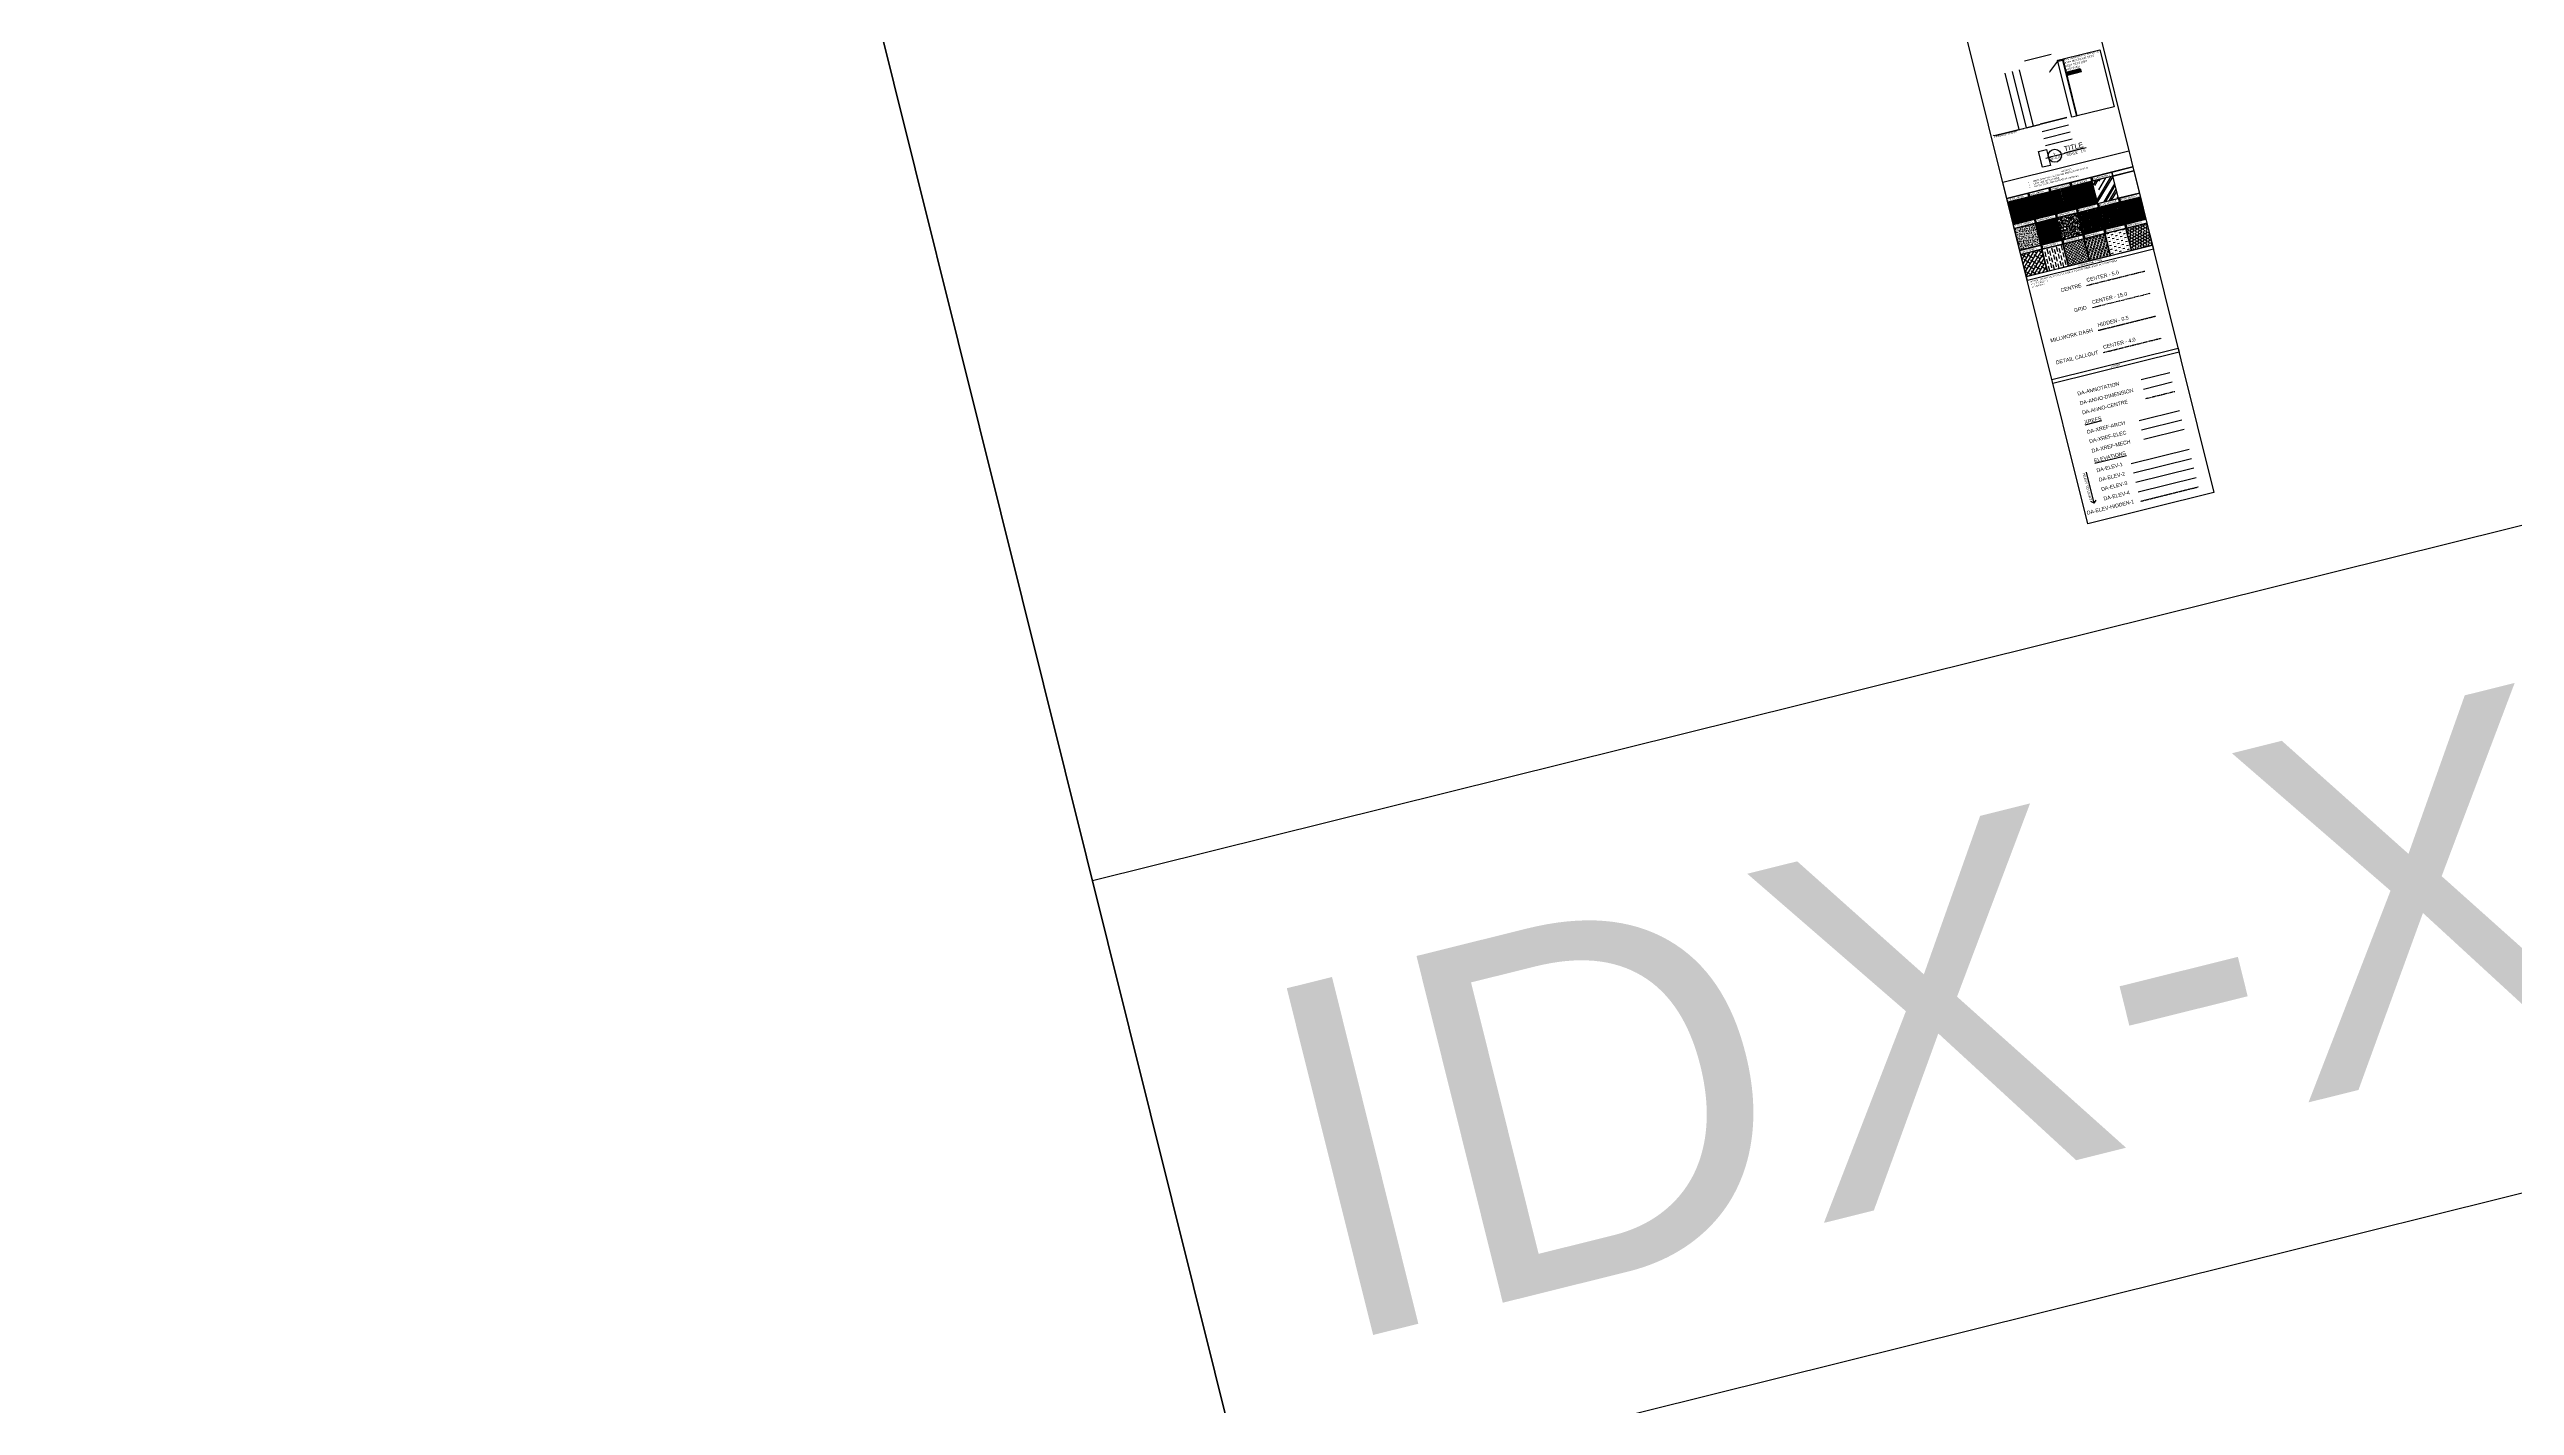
# Model space of a CAD drawing. Header units: inches. Extents: x 122939 to 389145, y 29603 to 574065.
# Drawn here: x 157977 to 173134, y 526321 to 534665 of the extents above; entities that cross this region are included whole.
import ezdxf
from ezdxf import colors
from ezdxf.entities.mleader import LeaderData, LeaderLine
from ezdxf.enums import TextEntityAlignment as Align
from ezdxf.math import Vec2, Vec3

# ---------------------------------------------------------------- set-up
doc = ezdxf.new("R2010")
doc.units = ezdxf.units.IN
doc.header["$MEASUREMENT"] = 0
for name, pattern in [('CENTER', [2, 1.25, -0.25, 0.25, -0.25]), ('CENTERX2', [4, 2.5, -0.5, 0.5, -0.5]), ('HIDDEN', [0.375, 0.25, -0.125])]:
    doc.linetypes.add(name, pattern=pattern)
for name, color, linetype in [('DA-ANNO-CENTER', 1, 'CENTER'), ('DA-ANNO-DIMENSION', 1, 'Continuous'), ('DA-ANNO-GRIDLINE', 1, 'CENTERX2'), ('DA-ANNOTATION', 2, 'Continuous'), ('DA-ELEV-1', 6, 'Continuous'), ('DA-ELEV-2', 3, 'Continuous'), ('DA-ELEV-3', 1, 'Continuous'), ('DA-ELEV-4', 8, 'Continuous'), ('DA-ELEV-6', 6, 'Continuous'), ('DA-ELEV-HATCH', 8, 'Continuous'), ('DA-ELEV-HIDDEN-1', 1, 'HIDDEN'), ('DA-TITLEBLOCK', 3, 'Continuous'), ('DA-XREF-ARCH', 7, 'Continuous'), ('DA-XREF-ELEC', 7, 'Continuous'), ('DA-XREF-MECH', 7, 'Continuous')]:
    doc.layers.add(name, color=color, linetype=linetype)
doc.styles.add('ARIAL', font='arial.ttf')
doc.styles.add('DA-NOTE', font='arial.ttf', dxfattribs={"height": 1})
doc.styles.add('DA-NOTE_0.80', font='arial.ttf', dxfattribs={"width": 0.8, "height": 1})
doc.styles.add('DA-notes', font='arial.ttf')

# ---------------------------------------------------------------- blocks, each defined once
blk = doc.blocks.new('*U465')
at = {"layer": 'DA-ANNOTATION', "linetype": 'HIDDEN', "ltscale": 0.5}
for p, q in [((-58.9, 71.3), (0, 71.3)), ((-58.9, 0), (0, 0))]:
    blk.add_line(p, q, dxfattribs=at)
at = {"layer": 'DA-ELEV-1'}
blk.add_lwpolyline([(0, 71.3), (33.6, 71.3), (33.6, 0), (0, 0)], close=True, dxfattribs=at)
at = {"layer": 'Defpoints', "ltscale": 15}
for p, q in [((-0.7, -42), (0.7, -42)), ((0, -41.4), (0, -42.6))]:
    blk.add_line(p, q, dxfattribs=at)
at = {"layer": 'Defpoints', "color": 251, "ltscale": 15, "true_color": 0x636466}
for points in [[(-27, 71.3), (-27, 0)], [(-18, 71.3), (-18, 0)], [(-9, 71.3), (-9, 0)], [(0, 80.3), (33.6, 80.3)], [(-58.9, 0), (-58.9, 1)], [(-40, 0), (0, 0)], [(0, -9), (33.6, -9)], [(0, -18), (33.6, -18)], [(0, -27), (33.6, -27)]]:
    blk.add_lwpolyline(points, dxfattribs=at)
at = {"layer": 'DA-ANNOTATION', "char_height": 2.5, "attachment_point": 1, "style": 'DA-NOTE'}
for s, width, insert in [('FINISHED CEILING', 2930.351, (-58.9, 70.8)), ('\\pxql;FINISHED FLOOR', 2699.156, (-58.9, -0.5))]:
    blk.add_mtext_dynamic_manual_height_columns(s, width=width, gutter_width=0, heights=[809.8], dxfattribs=dict(at, insert=insert))
blk = doc.blocks.new('*U479')
at = {"layer": 'DA-ANNOTATION', "linetype": 'HIDDEN', "ltscale": 0.5}
blk.add_line((-59, 0), (0, 0), dxfattribs=at)
at = {"layer": 'DA-ELEV-1'}
blk.add_lwpolyline([(0, 0), (33.6, 0), (33.6, 0), (0, 0)], close=True, dxfattribs=at)
at = {"layer": 'DA-ELEV-6'}
blk.add_lwpolyline([(0, 0), (33.6, 0), (33.6, 0), (0, 0)], close=True, dxfattribs=at)
at = {"layer": 'Defpoints', "ltscale": 15}
for p, q in [((-3.4, -42), (3.4, -42)), ((0, -38.9), (0, -45.1))]:
    blk.add_line(p, q, dxfattribs=at)
at = {"layer": 'Defpoints', "color": 251, "ltscale": 15, "true_color": 0x636466}
for points in [[(-27, 71.3), (-27, 0)], [(-18, 71.3), (-18, 0)], [(-9, 71.3), (-9, 0)], [(0, 80.3), (33.6, 80.3)], [(-59, 0), (-59, 1)], [(0, -9), (33.6, -9)], [(0, -18), (33.6, -18)], [(0, -27), (33.6, -27)]]:
    blk.add_lwpolyline(points, dxfattribs=at)
at = {"layer": 'DA-ANNOTATION', "insert": (-59, -0.4), "char_height": 2.5, "attachment_point": 1, "style": 'DA-NOTE'}
blk.add_mtext_dynamic_manual_height_columns('\\pxql;FINISHED FLOOR', width=2699.156, gutter_width=0, heights=[809.8], dxfattribs=at)
blk = doc.blocks.new('*U452')
at = {"transparency": 16777216}
h = blk.add_hatch(color=254, dxfattribs=at)
h.dxf.hatch_style = 1
h.paths.add_polyline_path([(-0.3399, 0.1524), (0.3399, 0.1524), (0.3399, 0.0101), (-0.3399, 0.0101)])
blk.add_lwpolyline([(-0.35, 0.1625), (0.35, 0.1625), (0.35, 0), (-0.35, 0)], close=True, dxfattribs=at)
at = {"layer": 'DA-ANNOTATION', "transparency": 16777216, "style": 'DA-NOTE_0.80', "width": 0.8}
blk.add_attdef('FINISHTAG', text='', height=0.1, dxfattribs=at).set_placement((0, 0.08125), align=Align.MIDDLE_CENTER)
blk = doc.blocks.new('*U464')
at = {"layer": 'Defpoints', "color": 251, "true_color": 0x636466}
for points in [[(1200, -7221), (600, -7221), (600, 0), (1200, 0)], [(1293, 0), (5975, 0), (5975, -7221), (1293, -7221)]]:
    blk.add_lwpolyline(points, close=True, dxfattribs=at)
blk = doc.blocks.new('*U475')
for p, q in [((0.39, -0.39), (1.02, -0.39)), ((1.02, -0.39), (1.22, -0.39)), ((2.27, -0.39), (1.22, -0.39))]:
    blk.add_line(p, q)
blk.add_circle((0.71, -0.39), 0.315)
at = {"layer": 'Defpoints', "color": 8}
blk.add_lwpolyline([(0, 0), (0.39, 0), (0.39, -0.79), (0, -0.79)], close=True, dxfattribs=at)
at = {"insert": (1.26, -0.43), "char_height": 0.125, "attachment_point": 1, "style": 'DA-NOTE_0.80'}
blk.add_mtext_dynamic_manual_height_columns('SCALE   1:5', width=2.3228, gutter_width=30, heights=[0], dxfattribs=at)
at = {"style": 'DA-NOTE_0.80', "width": 0.8}
blk.add_attdef('VIEWPORT', text='', height=0.125, dxfattribs=at).set_placement((0.71, -0.39), align=Align.BOTTOM_CENTER)
at = {"style": 'DA-NOTE_0.80', "width": 0.75}
blk.add_attdef('SHEET', text='', height=0.125, dxfattribs=at).set_placement((0.71, -0.43), align=Align.TOP_CENTER)
at = {"style": 'DA-NOTE_0.80', "width": 0.8}
blk.add_attdef('TITLE', text='', height=0.25, dxfattribs=at).set_placement((1.22, -0.39), align=Align.BOTTOM_LEFT)

msp = doc.modelspace()

# ---------------------------------------------------------------- hatches: boundary and pattern name
at = {"layer": 'DA-ELEV-HATCH', "transparency": 33554483}
h = msp.add_hatch(color=256, dxfattribs=at)
h.dxf.hatch_style = 1
h.paths.add_polyline_path([(170405.622, 533820.647), (170534.814, 533852.79), (170568.726, 533716.49), (170439.533, 533684.347)])
at = {"layer": 'DA-ELEV-HATCH', "transparency": 33554687}
h = msp.add_hatch(dxfattribs=at)
h.set_pattern_fill('AR-RROOF', color=256, scale=50, angle=58.9714233)
h.set_pattern_definition([(58.9714, (181044.163, 532143.364), (13.8557, 120.0334), [750, -100, 250, -50]), (58.9714, (181057.02, 532213.235), (-82.7578, -8.56706), [150, -16.5, 300, -37.5]), (58.97142, (181020.63, 532186.694), (105.31454, 240.06478), [400, -70, 200, -50])])
h.paths.add_polyline_path([(170697.919, 533748.633), (170664.007, 533884.933), (170534.814, 533852.79), (170568.726, 533716.49)])
at = {"layer": 'DA-ELEV-HATCH'}
h = msp.add_hatch(dxfattribs=at)
h.set_pattern_fill('ANSI32', color=256, scale=25, angle=13.9714233)
h.set_pattern_definition([(58.97142, (167799.854, 519878.975), (-8.033534, 4.8324893), []), (58.97142, (167804.143, 519880.042), (-8.033534, 4.8324893), [])])
h.paths.add_polyline_path([(170018.043, 533724.218), (170147.236, 533756.361), (170181.147, 533620.061), (170051.955, 533587.918)])
h = msp.add_hatch(dxfattribs=at)
h.set_pattern_fill('ANSI31', color=256, scale=25, angle=13.9714233)
h.set_pattern_definition([(58.971423, (167799.854, 519878.9746), (-2.6778447, 1.6108298), [])])
h.paths.add_polyline_path([(170147.236, 533756.361), (170276.429, 533788.504), (170310.34, 533652.204), (170181.147, 533620.061)])
at = {"layer": 'DA-ELEV-HATCH', "transparency": 33554483}
h = msp.add_hatch(dxfattribs=at)
h.set_pattern_fill('DOLMIT', color=256, scale=25, angle=13.9714233)
h.set_pattern_definition([(13.971423, (167799.854, 519878.9746), (-1.508987, 6.0651017), []), (58.97142, (167799.854, 519878.975), (-15.148177, 9.11223), [8.838835, -17.67767])])
h.paths.add_polyline_path([(170276.429, 533788.504), (170405.622, 533820.647), (170439.533, 533684.347), (170310.34, 533652.204)])
at = {"layer": 'DA-ELEV-HATCH', "transparency": 33554687}
h = msp.add_hatch(dxfattribs=at)
h.set_pattern_fill('LEGNO2', color=256, scale=50, angle=58.9714233, pattern_type=2)
h.set_pattern_definition([(58.9714, (181017.13, 532273.987), (-17.07224, 68.6188), [2.5, -47.5]), (148.9714, (181012.44, 532300.145), (-68.6188, -17.07224), [5, -45]), (103.97142, (181011.572, 532289), (-42.84552, 25.77328), [3.535, -10.605, 3.535, -7.07, 24.75, -21.21568]), (103.97142, (181017.982, 532270.556), (-42.84552, 25.77328), [3.5355, -7.071, 3.5355, -56.56868]), (103.97142, (181022.72, 532288.13), (-42.84552, 25.77328), [3.5355, -67.17518]), (103.97142, (181027.438, 532291.125), (-42.84552, 25.77328), [3.5355, -67.17518]), (103.97142, (181019.288, 532287.275), (-42.84552, 25.77328), [3.5355, -67.17518]), (103.97142, (181015.857, 532286.42), (-42.84552, 25.77328), [7.071, -63.63968]), (103.97142, (180990.166, 532316.463), (-42.84552, 25.77328), [7.071, -63.63968]), (103.97142, (181011.137, 532283.426), (-42.84552, 25.77328), [14.142, -56.56868]), (103.97142, (181007.706, 532282.572), (-42.84552, 25.77328), [14.142, -56.56868]), (103.97142, (181011.605, 532318.154), (-42.84552, 25.77328), [14.142, -56.56868]), (103.97142, (181002.133, 532283.007), (-42.84552, 25.77328), [10.6066, -60.10408]), (103.97142, (180990.55, 532278.304), (-42.84552, 25.77328), [10.6066, -60.10408]), (103.97142, (180997.413, 532280.01), (-42.84552, 25.77328), [10.6066, -60.10408]), (103.97142, (181001.312, 532315.593), (-42.84552, 25.77328), [17.67767, -53.033]), (103.97142, (180996.593, 532312.597), (-42.84552, 25.77328), [17.67767, -53.033]), (103.97142, (181009.88, 532310.44), (-42.84552, 25.77328), [24.74874, -45.96194]), (85.53647, (181015.422, 532280.848), (25.773276, 42.845516), [5.59017, -106.21323]), (85.53647, (181007.723, 532297.15), (25.773276, 42.845516), [5.59017, -106.21323]), (85.53647, (181010.718, 532292.43), (25.773276, 42.845516), [5.59017, -106.21323]), (85.53647, (181018.417, 532276.13), (25.773276, 42.845516), [11.18034, -100.62306]), (85.53647, (181004.292, 532296.296), (25.773276, 42.845516), [16.7705, -95.0329]), (85.53647, (180999.572, 532293.3), (25.773276, 42.845516), [22.36068, -89.44272]), (85.53647, (180994.852, 532290.304), (25.773276, 42.845516), [22.36068, -89.44272]), (85.53647, (180978.133, 532291.61), (25.773276, 42.845516), [22.36068, -89.44272]), (85.53647, (180982.417, 532289.032), (25.773276, 42.845516), [27.95085, -83.85255]), (85.53647, (180987.99, 532288.597), (25.773276, 42.845516), [27.95085, -83.85255]), (122.40637, (181014.15, 532293.284), (-42.845516, 25.773276), [5.59017, -106.21323]), (122.40637, (181014.568, 532284.28), (-42.845516, 25.773276), [5.59017, -106.21323]), (122.40637, (181017.129, 532273.987), (-42.845516, 25.773276), [11.18034, -100.62306]), (122.40637, (181018.434, 532290.706), (-42.845516, 25.773276), [11.18034, -100.62306]), (122.40637, (181016.694, 532268.413), (-42.845516, 25.773276), [16.7705, -95.0329]), (122.40637, (181014.116, 532264.129), (-42.845516, 25.773276), [22.36068, -89.44272]), (122.40637, (181035.17, 532303.978), (-42.845516, 25.773276), [22.36068, -89.44272]), (122.40637, (181021.865, 532291.56), (-42.845516, 25.773276), [22.36068, -89.44272]), (122.40637, (181031.304, 532297.552), (-42.845516, 25.773276), [27.95085, -83.85255]), (122.40637, (181026.584, 532294.556), (-42.845516, 25.773276), [27.95085, -83.85255])])
h.paths.add_polyline_path([(170574.762, 533692.229), (170703.954, 533724.372), (170737.866, 533588.072), (170608.673, 533555.929)])
h = msp.add_hatch(dxfattribs=at)
h.set_pattern_fill('PLYWOOD', color=256, scale=50, angle=103.9714233, pattern_type=2)
h.set_pattern_definition([(103.971423, (181014.1164, 532264.129), (-4.8520813, -1.2071896), [50]), (148.971423, (181014.1164, 532264.129), (-1.2071896, 4.8520813), [7.071068, -7.071068]), (58.971423, (181014.1164, 532264.129), (-1.2071896, 4.8520813), [7.071068, -7.071068])])
h.paths.add_polyline_path([(170703.954, 533724.372), (170833.147, 533756.515), (170867.058, 533620.215), (170737.866, 533588.072)])
at = {"layer": 'DA-ELEV-HATCH'}
h = msp.add_hatch(dxfattribs=at)
h.set_pattern_fill('AR-CONC', color=256, scale=2, angle=13.9714233)
h.set_pattern_definition([(63.97142, (167799.854, 519878.975), (14.223834, 2.245562), [1.5, -16.5]), (8.97142, (167799.854, 519878.975), (-6.325085, 13.928793), [1.2, -13.2]), (114.42287, (167801.039, 519879.162), (7.898749, 16.174355), [1.274804, -14.022842]), (60.15562, (167798.888, 519882.856), (21.51262, 1.940999), [2.25, -24.75]), (110.60706, (167800.68, 519883.018), (13.43644, 23.419267), [1.912207, -21.034275]), (5.15559, (167798.888, 519882.856), (13.43644, 23.419267), [1.8, -19.8]), (34.97142, (167801.07, 519882.369), (13.529116, -4.931838), [1.5, -16.5]), (339.97142, (167801.07, 519882.369), (1.220769, 15.248859), [1.2, -13.2]), (85.42287, (167802.198, 519881.958), (14.749884, 10.31702), [1.274804, -14.022842]), (51.471423, (167799.854, 519878.9746), (-1.3714616, 6.5196292), [0, -13.04, 0, -13.4, 0, -13.25]), (21.471423, (167799.854, 519878.9746), (3.2012203, 8.92517), [0, -7.64, 0, -12.74, 0, -5.05]), (341.471423, (167795.526, 519877.898), (10.4695115, 2.1399473), [0, -5, 0, -15.6, 0, -20.7]), (331.47142, (167793.585, 519877.415), (10.835284, 4.758935), [0, -6.5, 0, -10.36, 0, -14.7])])
h.paths.add_polyline_path([(170057.991, 533563.658), (170187.183, 533595.801), (170221.095, 533459.5), (170091.902, 533427.358)])
at = {"layer": 'DA-ELEV-HATCH', "transparency": 33554687}
h = msp.add_hatch(dxfattribs=at)
h.set_pattern_fill('LEGNO4', color=256, scale=12.5, angle=13.9714233, pattern_type=2)
h.set_pattern_definition([(230.841323, (181015.9505, 532277.4662), (30.35466053, 33.31433), [6.25, -56.25]), (220.536523, (181024.134, 532275.638), (-9.112215, -15.1481907), [13.975425, -13.975425]), (212.406323, (181025.643, 532269.573), (-21.2424427, -18.1661333), [7.9057, -31.622775])])
h.paths.add_polyline_path([(170187.183, 533595.801), (170316.376, 533627.944), (170350.287, 533491.643), (170221.095, 533459.5)])
h = msp.add_hatch(dxfattribs=at)
h.set_pattern_fill('TEXTURED', color=256, scale=50, angle=13.9714233, pattern_type=2)
h.set_pattern_definition([(13.97142, (181043.257, 532296.11), (12.17452, 42.18745), [2, -33.5, 1.5, -14.5, 3, -35.5]), (18.97142, (181017.077, 532308.146), (9.72209, 42.46741), [4, -33.5, 3, -14.5, 6, -35.5]), (23.9714, (181029.09, 532313.71), (1.56608, 49.39684), [3.5, -8.5, 4.5, -26.5, 2.5, -33]), (28.97142, (181019.27, 532315.904), (0.06726, 46.33029), [7, -8.5, 7.5, -26.5, 5.5, -33]), (33.97142, (181028.1, 532296.977), (12.695056, 41.11065), [4, -27.5, 3.5, -20.5, 2.5, -16]), (38.97142, (181036.582, 532291.874), (15.392484, 41.392287), [5.5, -27.5, 7, -20.5, 6, -16]), (43.97142, (181042.895, 532297.566), (-13.77618, 40.20531), [2.5, -16.5, 2, -24.5, 1.5, -32.5]), (48.97142, (181025.406, 532274.666), (-8.366, 49.0358), [5.5, -16.5, 4, -24.5, 3, -32.5]), (53.97142, (181026.653, 532304.86), (-3.23418, 36.35643), [2, -22, 1.5, -14, 4, -25.5]), (58.97142, (181031, 532287.393), (-21.81493, 45.21459), [4, -22, 3, -14, 7.5, -25.5]), (63.97142, (181038.277, 532289.204), (-22.46481, 34.89746), [1, -18.5, 2.5, -30.5, 3, -15.5]), (73.97142, (181038.888, 532292.963), (-25.09029, 32.17883), [2.5, -20.5, 1, -24, 2, -18.5]), (78.97142, (181021.42, 532288.617), (-24.35601, 47.53719), [5.5, -20.5, 2, -24, 4, -18.5]), (83.97142, (181035, 532285.812), (-26.44868, 30.44614), [1.5, -9.5, 3, -16, 2, -22]), (88.9714, (181018.62, 532277.1), (-46.9987, 28.34825), [3, -9.5, 6, -16, 4, -22]), (93.97142, (181030.303, 532315.043), (-40.36079, 18.24848), [3.5, -22, 1.5, -26, 3, -24.5]), (98.97142, (181043.36, 532281.195), (-46.24261, 13.95962), [7, -22, 3, -26, 6, -24.5]), (103.9714, (181038.405, 532294.903), (-47.16492, 7.32943), [3, -15.5, 2, -30.5, 1, -31]), (108.9714, (181016.59, 532308.025), (-53.47598, 20.2131), [6, -15.5, 2, -30.5, 2, -31]), (113.97142, (181026.9, 532308.013), (-45.94652, 13.49694), [3.5, -19.5, 3, -16, 3.5, -36.5]), (118.97142, (181033.46, 532318.92), (-46.94801, 9.44108), [7, -19.5, 6, -16, 7, -36.5]), (123.97142, (181030.384, 532279.51), (-42.17509, 3.53717), [4, -13, 2, -26.5, 3, -29]), (128.97142, (181056.585, 532286.03), (-42.32289, -0.1521), [7.5, -13, 4, -26.5, 6, -29]), (133.97142, (181015.834, 532282.075), (-47.50815, -6.92647), [2.5, -33.5, 3, -15.5, 3.5, -20.5]), (138.97142, (181019.115, 532287.53), (-53.07236, -11.48148), [5.5, -33.5, 6, -15.5, 7, -20.5]), (143.97142, (181029.165, 532274.056), (-48.00951, 0.295094), [1.5, -11, 2, -21.5, 4, -28]), (148.97142, (181032.445, 532279.51), (-54.02823, -5.42683), [3, -11, 4, -21.5, 7.5, -28]), (153.97142, (181004.95, 532309.25), (-34.30204, -14.40903), [3, -18, 3.5, -15.5, 2, -21]), (158.97142, (181031.965, 532283.51), (-34.53043, -21.54413), [6, -18, 7, -15.5, 4, -21]), (163.97142, (181055.605, 532277.543), (-28.26795, -27.7745), [2, -14, 4, -31, 3.5, -28.5]), (168.97142, (181044.6, 532303.143), (-38.99035, -27.55), [4, -14, 7.5, -31, 7, -28.5]), (173.97142, (181016.82, 532296.747), (-31.9411, -35.84363), [3, -21, 2.5, -19, 2, -30.5]), (178.97142, (181016.8, 532278.193), (-33.27564, -42.90958), [6, -21, 5.5, -19, 4, -30.5]), (183.97142, (181022.63, 532285.826), (-28.07196, -36.03075), [4.5, -16.5, 3, -22.5, 4, -22]), (188.97142, (181039.03, 532313.093), (-23.42137, -47.23017), [5.5, -16.5, 6, -22.5, 6.5, -22])])
h.paths.add_polyline_path([(170316.376, 533627.944), (170445.569, 533660.086), (170479.48, 533523.786), (170350.287, 533491.643)])
h = msp.add_hatch(dxfattribs=at)
h.set_pattern_fill('LEGNO1', color=256, scale=50, angle=103.9714233, pattern_type=2)
h.set_pattern_definition([(103.9714, (181014.116, 532264.13), (-48.52081, -12.0719), [10, -15, 5, -20]), (103.9714, (181004.453, 532297.79), (-48.52081, -12.0719), [10, -40]), (103.9714, (181003.234, 532292.336), (-48.52081, -12.0719), [5, -45]), (103.9714, (181008.66, 532265.35), (-48.52081, -12.0719), [2.5, -35, 2.5, -10]), (103.9714, (181002.01, 532281.726), (-48.52081, -12.0719), [10, -15, 2.5, -22.5]), (103.9714, (181003.814, 532269.294), (-48.52081, -12.0719), [7.5, -42.5]), (103.9714, (180999.583, 532281.123), (-48.52081, -12.0719), [15, -35]), (103.9714, (181001.99, 532266.265), (-48.52081, -12.0719), [10, -40]), (103.9714, (180995.95, 532285.37), (-48.52081, -12.0719), [25, -25]), (103.9714, (180997.146, 532270.21), (-48.52081, -12.0719), [5, -15, 10, -20]), (103.9714, (180987.48, 532303.874), (-48.52081, -12.0719), [10, -40]), (103.9714, (180988.684, 532293.87), (-48.52081, -12.0719), [5, -45]), (103.9714, (180989.885, 532283.86), (-48.52081, -12.0719), [5, -45]), (103.9714, (180994.71, 532259.3), (-48.52081, -12.0719), [10, -40]), (103.9714, (180987.46, 532283.26), (-48.52081, -12.0719), [10, -40]), (103.9714, (180985.033, 532282.655), (-48.52081, -12.0719), [10, -10, 10, -20]), (103.9714, (180985.02, 532272.347), (-48.52081, -12.0719), [5, -25, 10, -10]), (103.9714, (180981.394, 532281.75), (-48.52081, -12.0719), [15, -35]), (103.9714, (180978.97, 532281.146), (-48.52081, -12.0719), [10, -40]), (103.9714, (180982.584, 532261.436), (-48.52081, -12.0719), [15, -20, 5, -10]), (103.9714, (180980.16, 532260.83), (-48.52081, -12.0719), [25, -25]), (103.9714, (180971.7, 532289.643), (-48.52081, -12.0719), [5, -45]), (103.9714, (180974.11, 532274.785), (-48.52081, -12.0719), [10, -40]), (103.9714, (180975.31, 532264.78), (-48.52081, -12.0719), [5, -20, 5, -20]), (103.9714, (180975.306, 532259.625), (-48.52081, -12.0719), [5, -15, 10, -20]), (103.9714, (180971.68, 532269.03), (-48.52081, -12.0719), [5, -25, 5, -15]), (103.9714, (180968.05, 532278.43), (-48.52081, -12.0719), [15, -35]), (103.9714, (180970.453, 532258.42), (-48.52081, -12.0719), [10, -40]), (103.9714, (180963.205, 532282.377), (-48.52081, -12.0719), [5, -45]), (103.9714, (180959.577, 532291.78), (-48.52081, -12.0719), [5, -45]), (118.00767, (181002.027, 532297.188), (-12.071896, 48.520813), [5.15, -201.00528]), (118.00767, (180989.903, 532299.324), (-12.071896, 48.520813), [5.15, -201.00528]), (118.00767, (180961.997, 532287.229), (-12.071896, 48.520813), [5.15, -201.00528]), (118.00767, (180983.814, 532277.2), (-12.071896, 48.520813), [5.15, -201.00528]), (118.00767, (180974.122, 532285.093), (-12.071896, 48.520813), [5.15, -201.00528]), (118.00767, (180976.554, 532290.85), (-12.071896, 48.520813), [5.15, -201.00528]), (118.00767, (180974.098, 532264.477), (-12.071896, 48.520813), [5.15, -201.00528]), (118.00767, (180971.696, 532284.489), (-12.071896, 48.520813), [5.15, -201.00528]), (118.00767, (180987.477, 532298.72), (-12.071896, 48.520813), [10.3, -195.85528]), (118.00767, (180985.045, 532292.963), (-12.071896, 48.520813), [10.3, -195.85528]), (118.00767, (180982.619, 532292.359), (-12.071896, 48.520813), [10.3, -195.85528]), (269.93518, (181002.01, 532281.726), (12.071896, -48.520813), [5.15, -10.3, 5.15, -185.55528]), (269.93518, (180997.146, 532270.211), (12.071896, -48.520813), [5.15, -201.00528]), (269.93518, (180975.311, 532264.779), (12.071896, -48.520813), [10.3, -195.85528]), (298.00767, (181004.453, 532297.792), (12.071896, -48.520813), [5.15, -201.00528]), (89.93518, (181002.039, 532307.496), (-12.071896, 48.520813), [5.15, -201.00528]), (89.93518, (180988.678, 532288.714), (-12.071896, 48.520813), [5.15, -201.00528]), (89.93518, (180977.772, 532296.306), (-12.071896, 48.520813), [5.15, -201.00528]), (89.93518, (180978.962, 532275.992), (-12.071896, 48.520813), [5.15, -201.00528]), (89.93518, (180974.104, 532269.631), (-12.071896, 48.520813), [5.15, -201.00528]), (89.93518, (180970.471, 532273.88), (-12.071896, 48.520813), [5.15, -201.00528]), (89.93518, (180978.962, 532275.992), (-12.071896, 48.520813), [5.15, -201.00528]), (89.93518, (180968.062, 532288.738), (-12.071896, 48.520813), [20.6, -185.55528]), (89.93518, (181008.057, 532267.774), (-12.071896, 48.520813), [20.6, -185.55528]), (89.93518, (181003.211, 532271.72), (-12.071896, 48.520813), [20.6, -185.55528]), (89.93518, (180999.578, 532275.969), (-12.071896, 48.520813), [5.15, -10.3, 10.3, -180.40528]), (89.93518, (180995.939, 532275.064), (-12.071896, 48.520813), [10.3, -10.3, 10.3, -175.25528]), (89.93518, (180992.294, 532269.004), (-12.071896, 48.520813), [20.6, -185.55528]), (89.93518, (180989.862, 532263.247), (-12.071896, 48.520813), [20.6, -185.55528]), (89.93518, (180987.436, 532262.643), (-12.071896, 48.520813), [20.6, -185.55528]), (89.93518, (180964.429, 532292.986), (-12.071896, 48.520813), [5.15, -201.00528]), (89.93519, (180958.37, 532296.631), (-12.071905, 48.520811), [10.3, -195.85528]), (89.93519, (180968.039, 532268.122), (-12.071905, 48.520811), [10.3, -195.85528]), (89.93518, (181011.702, 532273.833), (-12.071897, 48.520813), [20.6, -185.55528]), (89.93518, (180970.494, 532294.495), (-12.071897, 48.520813), [15.45, -190.70528]), (89.93518, (180972.926, 532300.253), (-12.071897, 48.520813), [30.9, -175.25528])])
h.paths.add_polyline_path([(170445.569, 533660.086), (170574.762, 533692.229), (170608.673, 533555.929), (170479.48, 533523.786)])
h = msp.add_hatch(dxfattribs=at)
h.set_pattern_fill('MUDST', color=256, scale=50, angle=13.9714233)
h.set_pattern_definition([(13.97142, (181014.116, 532264.129), (21.242433, 18.166151), [12.5, -12.5, 0, -12.5, 0, -12.5])])
h.paths.add_polyline_path([(170614.709, 533531.669), (170743.902, 533563.812), (170777.813, 533427.512), (170648.62, 533395.369)])
h = msp.add_hatch(dxfattribs=at)
h.set_pattern_fill('ANSI36', color=256, scale=75, angle=13.9714233)
h.set_pattern_definition([(58.97142, (181014.116, 532264.129), (0.423322, 18.891174), [23.4375, -4.6875, 0, -4.6875])])
h.paths.add_polyline_path([(170743.902, 533563.812), (170873.094, 533595.955), (170907.006, 533459.655), (170777.813, 533427.512)])
at = {"layer": 'DA-ELEV-HATCH'}
h = msp.add_hatch(dxfattribs=at)
h.set_pattern_fill('ANSI38', color=256, scale=150, angle=13.9714233)
h.set_pattern_definition([(58.97142, (181014.116, 532264.129), (-16.06707, 9.66498), []), (148.97142, (181014.116, 532264.129), (-41.799115, 3.26289), [46.875, -28.125])])
h.paths.add_polyline_path([(170097.938, 533403.097), (170227.13, 533435.24), (170261.042, 533298.94), (170131.849, 533266.797)])
at = {"layer": 'DA-ELEV-HATCH', "transparency": 33554687}
h = msp.add_hatch(dxfattribs=at)
h.set_pattern_fill('RIGID', color=256, scale=15, angle=13.9714233, pattern_type=2)
h.set_pattern_definition([(283.97142, (181028.673, 532267.75), (29.11249, 7.24314), [30, -15]), (103.97142, (181032.364, 532315.04), (-29.11249, -7.24314), [30, -15])])
h.paths.add_polyline_path([(170227.13, 533435.24), (170356.323, 533467.383), (170390.235, 533331.083), (170261.042, 533298.94)])
h = msp.add_hatch(dxfattribs=at)
h.set_pattern_fill('AR-TILE24', color=256, scale=25, angle=13.9714233, pattern_type=2)
h.set_pattern_definition([(13.97142, (181013.362, 532267.161), (6.834172, 11.361133), [6.25, -12.5]), (58.97142, (181014.116, 532264.129), (-4.52696, 18.195302), [8.83875, -4.41925]), (103.97142, (181017.149, 532264.883), (-11.361133, 6.834172), [6.25, -12.5]), (148.97142, (181020.181, 532265.638), (-18.195302, -4.52696), [8.83875, -4.41925])])
h.paths.add_polyline_path([(170356.323, 533467.383), (170485.516, 533499.526), (170519.427, 533363.226), (170390.235, 533331.083)])
h = msp.add_hatch(dxfattribs=at)
h.set_pattern_fill('GEOL3', color=256, scale=50, angle=13.9714233, pattern_type=2)
h.set_pattern_definition([(148.97142, (181014.116, 532264.129), (-20.585638, -5.121672), [12.5, -6.25]), (148.97142, (181016.668, 532268.37), (-20.585638, -5.121672), [12.5, -6.25])])
h.paths.add_polyline_path([(170485.516, 533499.526), (170614.709, 533531.669), (170648.62, 533395.369), (170519.427, 533363.226)])

# ---------------------------------------------------------------- linework, layer by layer
for q in [(170501.229, 532063.615, 0), (170528.318, 531882.918, 0), (170561.972, 531891.291, 0)]:
    msp.add_line((170548.351, 531874.219, 0), q)
at = {"color": 6, "elevation": 0}
for points in [[(195344.205, 405135.996), (270655.306, 423873.27), (233287.766, 574065.371), (157976.664, 555328.096)], [(157976.664, 555328.096), (180112.566, 560835.471), (217480.106, 410643.371), (195344.205, 405135.996)], [(164389.83, 529551.532), (178545.228, 533073.371), (179508.107, 529203.253), (165352.709, 525681.414)]]:
    msp.add_lwpolyline(points, close=True, dxfattribs=at)
at = {"color": 7, "elevation": 0}
for points in [[(169289.107, 536654.046), (170064.264, 536846.903), (171285.442, 531938.6), (170510.285, 531745.742)], [(169987.48, 533847.063), (170762.636, 534039.921), (170787.164, 533941.336), (170012.007, 533748.479)], [(170012.007, 533748.479), (170787.164, 533941.336), (170793.2, 533917.076), (170018.043, 533724.218)], [(170051.955, 533587.918), (170827.111, 533780.776), (170833.147, 533756.515), (170057.991, 533563.658)], [(170091.902, 533427.358), (170867.058, 533620.215), (170873.094, 533595.955), (170097.938, 533403.097)], [(170131.849, 533266.797), (170907.006, 533459.655), (170913.042, 533435.394), (170137.885, 533242.537)], [(170289.219, 532634.276), (171064.376, 532827.134), (171070.412, 532802.873), (170295.255, 532610.016)]]:
    msp.add_lwpolyline(points, close=True, dxfattribs=at)
at = {"elevation": 0}
for points in [[(170534.814, 533852.79), (170405.622, 533820.647), (170399.586, 533844.907), (170528.779, 533877.05)], [(170405.622, 533820.647), (170534.814, 533852.79), (170568.726, 533716.49), (170439.533, 533684.347)], [(170405.622, 533820.647), (170534.814, 533852.79), (170568.726, 533716.49), (170439.533, 533684.347)], [(170664.007, 533884.933), (170534.814, 533852.79), (170528.779, 533877.05), (170657.971, 533909.193)], [(170793.2, 533917.076), (170664.007, 533884.933), (170657.971, 533909.193), (170787.164, 533941.336)], [(170664.007, 533884.933), (170793.2, 533917.076), (170827.111, 533780.776), (170697.919, 533748.633)], [(170147.236, 533756.361), (170018.043, 533724.218), (170012.007, 533748.479), (170141.2, 533780.621)], [(170018.043, 533724.218), (170147.236, 533756.361), (170181.147, 533620.061), (170051.955, 533587.918)], [(170276.429, 533788.504), (170147.236, 533756.361), (170141.2, 533780.621), (170270.393, 533812.764)], [(170147.236, 533756.361), (170276.429, 533788.504), (170310.34, 533652.204), (170181.147, 533620.061)], [(170405.622, 533820.647), (170276.429, 533788.504), (170270.393, 533812.764), (170399.586, 533844.907)], [(170276.429, 533788.504), (170405.622, 533820.647), (170439.533, 533684.347), (170310.34, 533652.204)], [(170574.762, 533692.229), (170445.569, 533660.086), (170439.533, 533684.347), (170568.726, 533716.49)], [(170703.954, 533724.372), (170574.762, 533692.229), (170568.726, 533716.49), (170697.919, 533748.633)], [(170574.762, 533692.229), (170703.954, 533724.372), (170737.866, 533588.072), (170608.673, 533555.929)], [(170833.147, 533756.515), (170703.954, 533724.372), (170697.919, 533748.633), (170827.111, 533780.776)], [(170703.954, 533724.372), (170833.147, 533756.515), (170867.058, 533620.215), (170737.866, 533588.072)], [(170187.183, 533595.801), (170057.991, 533563.658), (170051.955, 533587.918), (170181.147, 533620.061)], [(170057.991, 533563.658), (170187.183, 533595.801), (170221.095, 533459.5), (170091.902, 533427.358)], [(170316.376, 533627.944), (170187.183, 533595.801), (170181.147, 533620.061), (170310.34, 533652.204)], [(170187.183, 533595.801), (170316.376, 533627.944), (170350.287, 533491.643), (170221.095, 533459.5)], [(170445.569, 533660.086), (170316.376, 533627.944), (170310.34, 533652.204), (170439.533, 533684.347)], [(170316.376, 533627.944), (170445.569, 533660.086), (170479.48, 533523.786), (170350.287, 533491.643)], [(170445.569, 533660.086), (170574.762, 533692.229), (170608.673, 533555.929), (170479.48, 533523.786)], [(170614.709, 533531.669), (170485.516, 533499.526), (170479.48, 533523.786), (170608.673, 533555.929)], [(170743.902, 533563.812), (170614.709, 533531.669), (170608.673, 533555.929), (170737.866, 533588.072)], [(170614.709, 533531.669), (170743.902, 533563.812), (170777.813, 533427.512), (170648.62, 533395.369)], [(170873.094, 533595.955), (170743.902, 533563.812), (170737.866, 533588.072), (170867.058, 533620.215)], [(170743.902, 533563.812), (170873.094, 533595.955), (170907.006, 533459.655), (170777.813, 533427.512)], [(170227.13, 533435.24), (170097.938, 533403.097), (170091.902, 533427.358), (170221.095, 533459.5)], [(170097.938, 533403.097), (170227.13, 533435.24), (170261.042, 533298.94), (170131.849, 533266.797)], [(170356.323, 533467.383), (170227.13, 533435.24), (170221.095, 533459.5), (170350.287, 533491.643)], [(170227.13, 533435.24), (170356.323, 533467.383), (170390.235, 533331.083), (170261.042, 533298.94)], [(170485.516, 533499.526), (170356.323, 533467.383), (170350.287, 533491.643), (170479.48, 533523.786)], [(170356.323, 533467.383), (170485.516, 533499.526), (170519.427, 533363.226), (170390.235, 533331.083)], [(170485.516, 533499.526), (170614.709, 533531.669), (170648.62, 533395.369), (170519.427, 533363.226)]]:
    msp.add_lwpolyline(points, close=True, dxfattribs=at)
at = {"layer": 'DA-ANNO-CENTER', "ltscale": 5}
for p, q in [((170503.979, 533212.745, 0), (170859.631, 533301.231, 0)), ((170865.973, 532516.759, 0), (171043.799, 532561.002, 0))]:
    msp.add_line(p, q, dxfattribs=at)
at = {"layer": 'DA-ANNO-DIMENSION'}
msp.add_line((170851.487, 532574.984, 0), (171029.313, 532619.227, 0), dxfattribs=at)
at = {"layer": 'DA-ANNO-GRIDLINE', "linetype": 'CENTER', "ltscale": 15}
msp.add_line((170537.781, 533076.887, 0), (170893.433, 533165.373, 0), dxfattribs=at)
at = {"layer": 'DA-ANNOTATION', "color": 5, "linetype": 'CENTER', "ltscale": 4}
msp.add_line((170606.59, 532800.319, 0), (170962.243, 532888.804, 0), dxfattribs=at)
at = {"layer": 'DA-ANNOTATION'}
msp.add_line((170837, 532633.209, 0), (171014.827, 532677.452, 0), dxfattribs=at)
at = {"layer": 'DA-ELEV-1'}
msp.add_line((170776.49, 532117.436, 0), (171132.143, 532205.921, 0), dxfattribs=at)
at = {"layer": 'DA-ELEV-2'}
msp.add_line((170790.894, 532059.544, 0), (171146.546, 532148.03, 0), dxfattribs=at)
at = {"layer": 'DA-ELEV-3'}
msp.add_line((170805.344, 532001.464, 0), (171160.996, 532089.949, 0), dxfattribs=at)
at = {"layer": 'DA-ELEV-4'}
msp.add_line((170819.83, 531943.239, 0), (171175.483, 532031.724, 0), dxfattribs=at)
at = {"layer": 'DA-ELEV-HIDDEN-1', "linetype": 'HIDDEN', "ltscale": 0.5}
for p, q in [((170572.789, 532936.177, 0), (170928.441, 533024.662, 0)), ((170834.232, 531885.355, 0), (171189.884, 531973.841, 0))]:
    msp.add_line(p, q, dxfattribs=at)
at = {"layer": 'DA-XREF-ARCH'}
msp.add_line((170825.706, 532382.656, 0), (171072.872, 532444.151, 0), dxfattribs=at)
at = {"layer": 'DA-XREF-ELEC'}
msp.add_line((170840.188, 532324.447, 0), (171087.354, 532385.941, 0), dxfattribs=at)
at = {"layer": 'DA-XREF-MECH', "ltscale": 0.5}
msp.add_line((170854.67, 532266.237, 0), (171101.836, 532327.732, 0), dxfattribs=at)
at = {"layer": 'Defpoints'}
for p, q in [((170541.801, 533854.528, 0), (170535.766, 533878.789, 0)), ((170154.223, 533758.099, 0), (170148.187, 533782.36, 0)), ((170283.416, 533790.242, 0), (170277.38, 533814.503, 0)), ((170412.609, 533822.385, 0), (170406.573, 533846.646, 0)), ((170412.609, 533822.385, 0), (170406.573, 533846.646, 0)), ((170581.749, 533693.968, 0), (170575.713, 533718.228, 0)), ((170710.941, 533726.111, 0), (170704.906, 533750.371, 0)), ((170194.17, 533597.539, 0), (170188.134, 533621.799, 0)), ((170323.363, 533629.682, 0), (170317.327, 533653.942, 0)), ((170452.556, 533661.825, 0), (170446.52, 533686.085, 0)), ((170621.696, 533533.407, 0), (170615.66, 533557.668, 0)), ((170750.889, 533565.55, 0), (170744.853, 533589.811, 0)), ((170234.117, 533436.978, 0), (170228.082, 533461.239, 0)), ((170363.31, 533469.121, 0), (170357.274, 533493.382, 0)), ((170492.503, 533501.264, 0), (170486.467, 533525.525, 0))]:
    msp.add_line(p, q, dxfattribs=at)

# ---------------------------------------------------------------- block references
at = {"xscale": 5, "yscale": 5, "zscale": 5, "rotation": 13.97142328298568}
for name, p in [('*U465', (170036.182, 534932.64, 0)), ('*U479', (170217.397, 534204.279, 0))]:
    msp.add_blockref(name, p, dxfattribs=at)
at = {"layer": 'DA-ANNOTATION', "xscale": 127, "yscale": 127, "zscale": 127, "rotation": 13.97142328298568}
msp.add_blockref('*U452', (170425.473, 534515.897, 0), dxfattribs=at).add_auto_attribs({'FINISHTAG': 'PT-XX'})
at = {"layer": 'DA-TITLEBLOCK', "xscale": 127, "yscale": 127, "zscale": 127, "rotation": 13.97142328298568}
msp.add_blockref('*U475', (170207.507, 534036.941, 0), dxfattribs=at).add_auto_attribs({'VIEWPORT': '#', 'SHEET': 'IDX-X.XX', 'TITLE': '%%uTITLE'})
at = {"layer": 'Defpoints', "xscale": 0.05000000000000001, "yscale": 0.05000000000000001, "zscale": 0.05000000000000001, "rotation": 13.97142328298568}
msp.add_blockref('*U464', (170294.493, 534590.575, 0), dxfattribs=at)

# ---------------------------------------------------------------- texts
at = {"color": 0, "style": 'ARIAL'}
msp.add_text('IDX-X.XX   1:10', height=2198.08558, rotation=13.9714233, dxfattribs=at).set_placement((165840.744, 526687.711, 0))
at = {"color": 7, "char_height": 10, "rotation": 13.9714233, "style": 'ARIAL'}
for s, width, insert, attachment_point in [('HATCHES \\P\\pxi-3,l3,ql,t3;{\\fSymbol|b0|i0|c2|p18;·^I}MAKE SURE YOU ARE USING ASSOCIATIVE HATCH\\P{\\fSymbol|b0|i0|c2|p18;·^I}LIMIT USE OF HATCHES\\P{\\fSymbol|b0|i0|c2|p18;·^I}REFER TO PM FOR EXTENT OF HATCHES', 496.90949, (170379.202, 533926.836, 0), 2), ('NOT IN SCOPE', 196.54681, (170408.446, 533839.117, 0), 1), ('GLASS HATCH 1', 196.54681, (170537.639, 533871.26, 0), 1), ('METAL HATCH', 196.54681, (170020.868, 533742.688, 0), 1), ('WALL HATCH', 196.54681, (170150.06, 533774.831, 0), 1), ('PLYWOOD HATCH', 196.54681, (170279.253, 533806.974, 0), 1), ('WOOD HATCH 1', 196.54681, (170448.393, 533678.556, 0), 1), ('WOOD HATCH 2', 196.54681, (170577.586, 533710.699, 0), 1), ('WOOD HATCH 3', 196.54681, (170706.779, 533742.842, 0), 1), ('STONE HATCH 1', 196.54681, (170060.815, 533582.127, 0), 1), ('STONE HATCH 2', 196.54681, (170190.008, 533614.27, 0), 1), ('STONE HATCH 3', 196.54681, (170319.2, 533646.413, 0), 1), ('DARK PAINT 2', 196.54681, (170617.533, 533550.139, 0), 1), ('DARK PAINT 3', 196.54681, (170746.726, 533582.281, 0), 1), ('WALLPAPER 1', 196.54681, (170100.762, 533421.567, 0), 1), ('WALLPAPER 2', 196.54681, (170229.955, 533453.71, 0), 1), ('WALLPAPER 3', 196.54681, (170359.148, 533485.853, 0), 1), ('DARK PAINT 1', 196.54681, (170488.34, 533517.996, 0), 1), ('COMMON LINE TYPES', 496.90949, (170521.238, 533355.948, 0), 2), ('LAYERS', 496.90949, (170678.608, 532723.427, 0), 2)]:
    msp.add_mtext_dynamic_manual_height_columns(s, width=width, gutter_width=1, heights=[0], dxfattribs=dict(at, insert=insert, attachment_point=attachment_point))
at = {"color": 7, "insert": (170156.344, 533239.228, 0), "char_height": 10, "width": 781.67386, "attachment_point": 1, "rotation": 13.9714233, "style": 'ARIAL'}
msp.add_mtext("NOTES:  DO NOT ADJUST LT SCALES, IF YOU DO THESE WON'T PLOT PROPERLY\\PPSLTSCALE = 1\\PLTSCALE = 1", dxfattribs=at)
at = {"char_height": 22.86, "attachment_point": 4, "rotation": 13.9714233, "style": 'DA-NOTE'}
for s, insert in [('{\\LXREFS}', (170489.358, 532371.052, 0)), ('{\\LELEVATIONS}', (170548.297, 532134.155, 0))]:
    msp.add_mtext_dynamic_manual_height_columns(s, width=573.9551, gutter_width=1.643, heights=[0], dxfattribs=dict(at, insert=insert))
at = {"layer": 'DA-ANNO-CENTER', "char_height": 22.86, "attachment_point": 4, "rotation": 13.9714233, "style": 'DA-NOTE'}
for s, insert in [('CENTER - 5.0', (170501.743, 533244.979, 0)), ('DA-ANNO-CENTRE', (170474.86, 532429.322, 0))]:
    msp.add_mtext_dynamic_manual_height_columns(s, width=247.14104, gutter_width=2, heights=[0], dxfattribs=dict(at, insert=insert))
at = {"layer": 'DA-ANNO-DIMENSION', "insert": (170460.374, 532487.547, 0), "char_height": 22.86, "attachment_point": 4, "rotation": 13.9714233, "style": 'DA-NOTE'}
msp.add_mtext_dynamic_manual_height_columns('DA-ANNO-DIMENSION', width=247.14104, gutter_width=2, heights=[0], dxfattribs=at)
at = {"layer": 'DA-ANNO-GRIDLINE', "char_height": 22.86, "attachment_point": 4, "rotation": 13.9714233, "style": 'DA-NOTE'}
for s, width, insert in [('CENTRE', 247.14104, (170343.095, 533182.589, 0)), ('CENTER - 15.0', 247.14104, (170535.545, 533109.121, 0)), ('MILLWORK DASH', 289.18898, (170279.702, 532873.128, 0)), ('GRID', 247.14104, (170424.853, 533058.662, 0)), ('HIDDEN - 0.5', 247.14104, (170570.553, 532968.41, 0)), ('DETAIL CALLOUT', 289.18898, (170313.503, 532737.27, 0)), ('CENTER - 4.0', 247.14104, (170604.354, 532832.552, 0))]:
    msp.add_mtext_dynamic_manual_height_columns(s, width=width, gutter_width=2, heights=[0], dxfattribs=dict(at, insert=insert))
at = {"layer": 'DA-ANNOTATION', "attachment_point": 4, "style": 'DA-NOTE'}
for s, width, insert, char_height, rotation in [('DA-ANNOTATION', 247.14104, (170445.887, 532545.772, 0), 22.86, 13.9714233), ('\\pxql;HEAVY TO LIGHT', 194.83861, (170484.995, 532059.179, 0), 15, 283.9714233)]:
    msp.add_mtext_dynamic_manual_height_columns(s, width=width, gutter_width=2, heights=[0], dxfattribs=dict(at, insert=insert, char_height=char_height, rotation=rotation))
at = {"layer": 'DA-ELEV-1', "insert": (170563.204, 532074.241, 0), "char_height": 22.86, "attachment_point": 4, "rotation": 13.9714233, "style": 'DA-NOTE'}
msp.add_mtext_dynamic_manual_height_columns('DA-ELEV-1', width=247.14104, gutter_width=2, heights=[0], dxfattribs=at)
at = {"layer": 'DA-ELEV-2', "insert": (170577.607, 532016.35, 0), "char_height": 22.86, "attachment_point": 4, "rotation": 13.9714233, "style": 'DA-NOTE'}
msp.add_mtext_dynamic_manual_height_columns('DA-ELEV-2', width=247.14104, gutter_width=2, heights=[0], dxfattribs=at)
at = {"layer": 'DA-ELEV-3', "insert": (170592.057, 531958.269, 0), "char_height": 22.86, "attachment_point": 4, "rotation": 13.9714233, "style": 'DA-NOTE'}
msp.add_mtext_dynamic_manual_height_columns('DA-ELEV-3', width=247.14104, gutter_width=2, heights=[0], dxfattribs=at)
at = {"layer": 'DA-ELEV-4', "insert": (170606.543, 531900.044, 0), "char_height": 22.86, "attachment_point": 4, "rotation": 13.9714233, "style": 'DA-NOTE'}
msp.add_mtext_dynamic_manual_height_columns('DA-ELEV-4', width=247.14104, gutter_width=2, heights=[0], dxfattribs=at)
at = {"layer": 'DA-ELEV-HIDDEN-1', "insert": (170503.885, 531813.036, 0), "char_height": 22.86, "attachment_point": 4, "rotation": 13.9714233, "style": 'DA-NOTE'}
msp.add_mtext_dynamic_manual_height_columns('DA-ELEV-HIDDEN-1', width=247.14104, gutter_width=2, heights=[0], dxfattribs=at)
at = {"layer": 'DA-XREF-ARCH', "insert": (170504.345, 532310.813, 0), "char_height": 22.86, "attachment_point": 4, "rotation": 13.9714233, "style": 'DA-NOTE'}
msp.add_mtext_dynamic_manual_height_columns('DA-XREF-ARCH', width=203.06511, gutter_width=1.643, heights=[0], dxfattribs=at)
at = {"layer": 'DA-XREF-ELEC', "insert": (170518.827, 532252.603, 0), "char_height": 22.86, "attachment_point": 4, "rotation": 13.9714233, "style": 'DA-NOTE'}
msp.add_mtext_dynamic_manual_height_columns('DA-XREF-ELEC', width=203.06511, gutter_width=1.643, heights=[0], dxfattribs=at)
at = {"layer": 'DA-XREF-MECH', "insert": (170533.31, 532194.394, 0), "char_height": 22.86, "attachment_point": 4, "rotation": 13.9714233, "style": 'DA-NOTE'}
msp.add_mtext_dynamic_manual_height_columns('DA-XREF-MECH', width=203.06511, gutter_width=1.643, heights=[0], dxfattribs=at)

# ---------------------------------------------------------------- leaders
at = {"layer": 'DA-ANNOTATION'}
ml = msp.add_multileader_mtext('Standard', dxfattribs=at)
ml.set_content('MULTILEADER COMPLETE WITH MULTILINE TEXT KEEP TEXT LEFT JUSTIFIED', color=256, style='DA-notes')
ml.set_leader_properties()
ml.build(insert=Vec2(0, 0))
ml.multileader.update_dxf_attribs({"dogleg_length": 295.449, "arrow_head_size": 12.5})
ctx = ml.context
ctx.base_point, ctx.char_height, ctx.arrow_head_size, ctx.landing_gap_size, ctx.plane_origin, ctx.plane_x_axis, ctx.plane_y_axis = Vec3(170354.227, 534598.995, 0), 12.5, 12.5, 5.25, Vec3(170329.626, 534529.063, 0), Vec3(0.970416266, 0.241437923), Vec3(-0.241437923, 0.970416266)
notes = []
notes.append((ctx, [(0, (1, 1, 0), (170345.5, 534596.824, 0), (0.970416266, 0.241437923), 8.993, [(0, [(170269.314, 534516.988, 0), (170325.115, 534591.752, 0)], 0, [])])]))
ctx.mtext.insert, ctx.mtext.text_direction, ctx.mtext.rotation, ctx.mtext.width, ctx.mtext.defined_height, ctx.mtext.flow_direction = Vec3(170357.787, 534606.431, 0), Vec3(0.970416266, 0.241437923), 0.243847337, 223.68249, 94.33, 5
for ctx, leaders in notes:
    for number, flags, end, landing, length, lines in leaders:
        leader = LeaderData()
        leader.index, (leader.has_last_leader_line, leader.has_dogleg_vector, leader.attachment_direction) = number, flags
        leader.last_leader_point, leader.dogleg_vector, leader.dogleg_length = Vec3(end), Vec3(landing), length
        for number, points, colour, breaks in lines:
            line = LeaderLine()
            line.index, line.vertices, line.color, line.breaks = number, Vec3.list(points), colors.encode_raw_color(colour), breaks
            leader.lines.append(line)
        ctx.leaders.append(leader)

doc.saveas('drawing.dxf')
